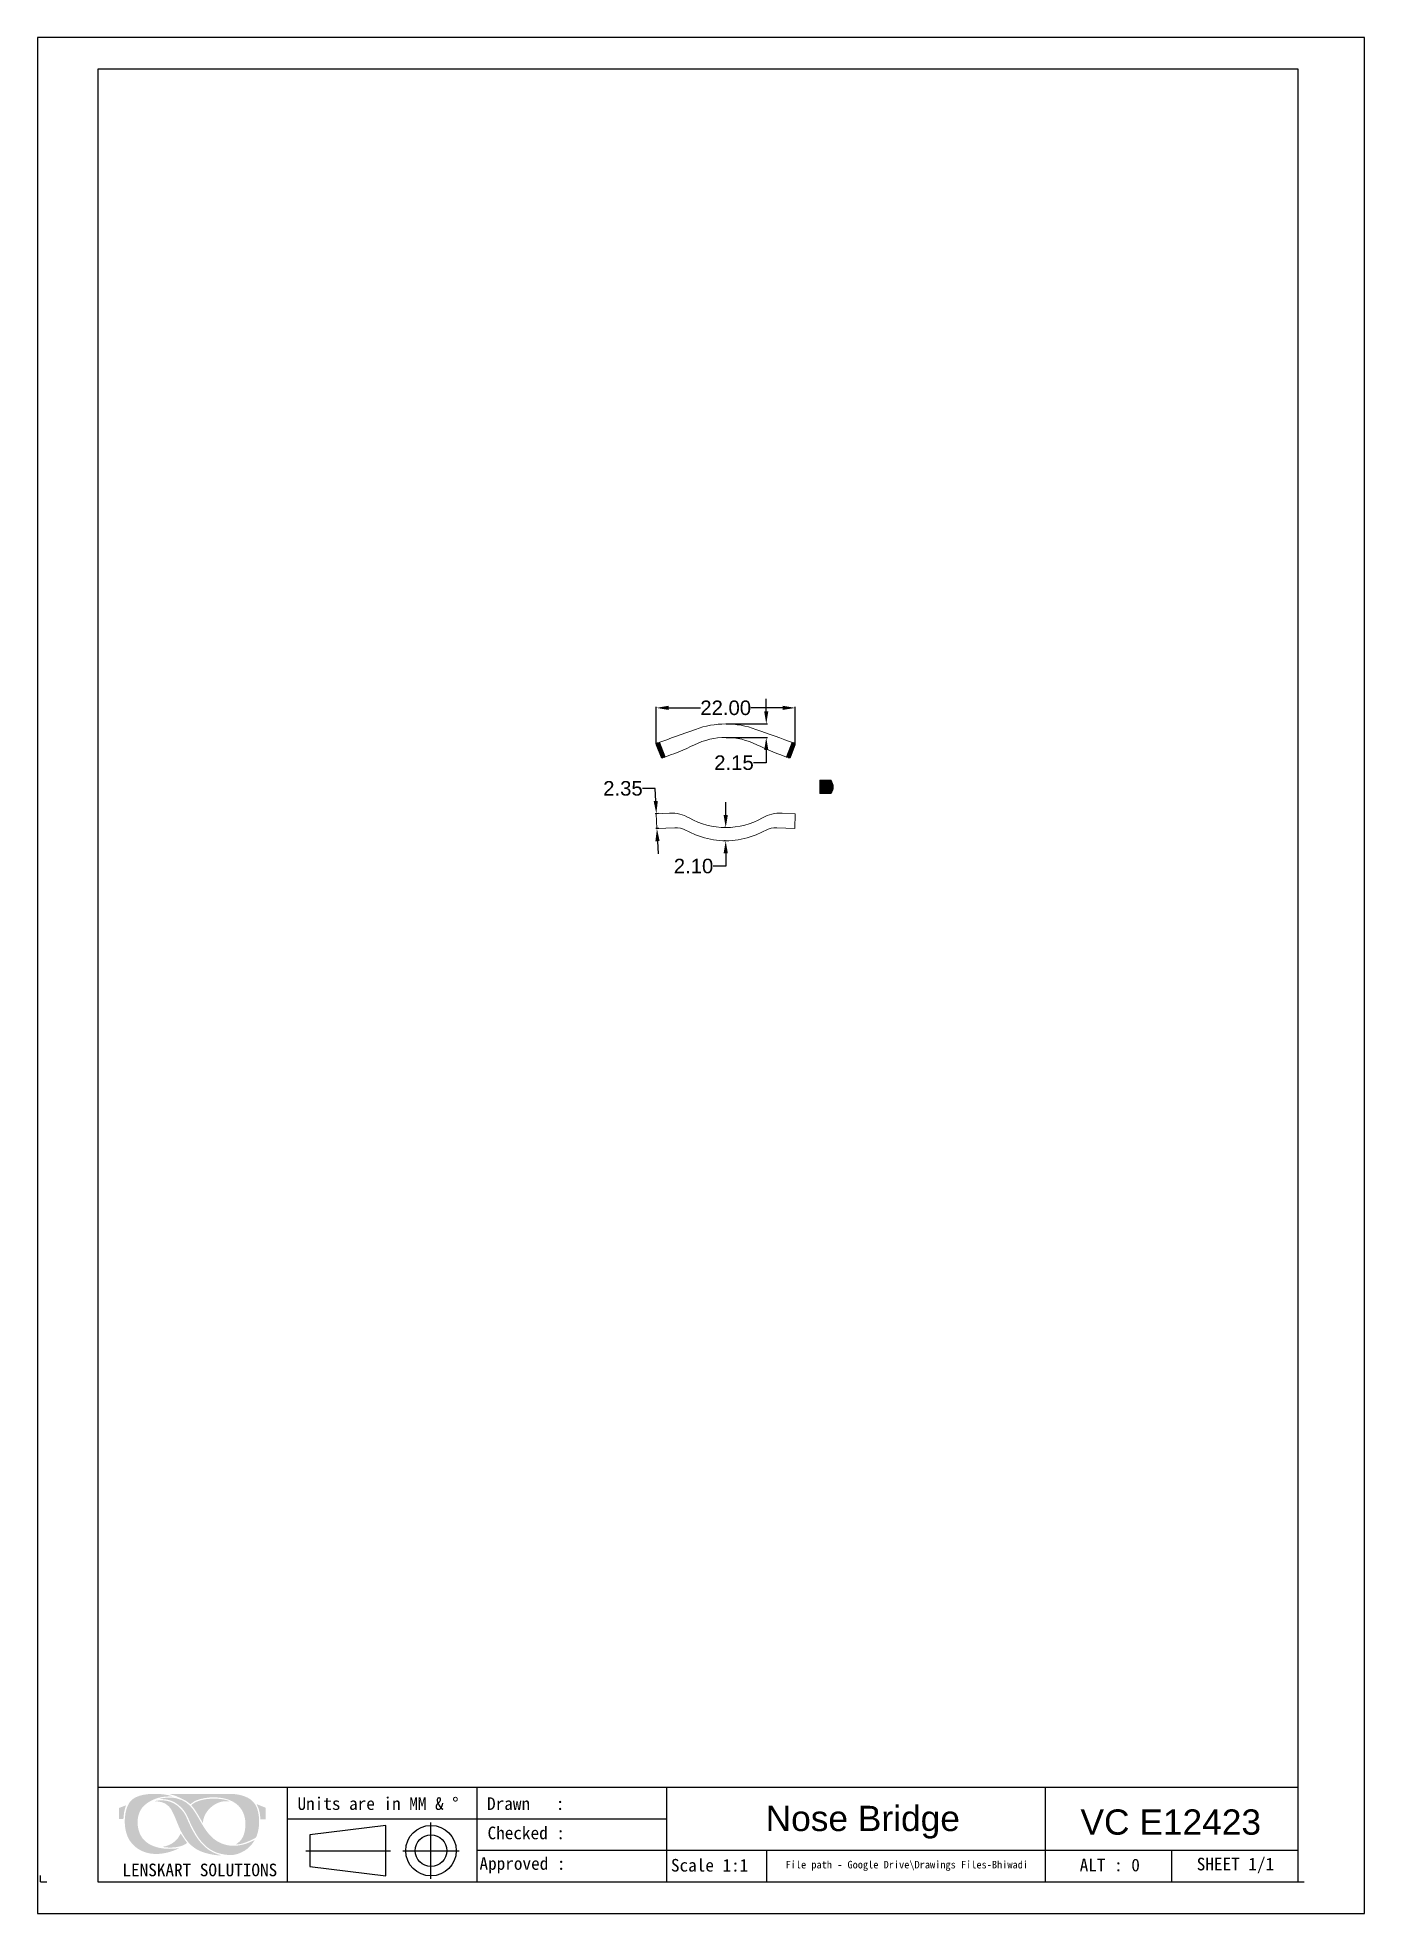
# Model space of a CAD drawing. Header units: millimetres. Extents: x 2003 to 2213, y 1352 to 1649.
import ezdxf

# ---------------------------------------------------------------- set-up
doc = ezdxf.new("R2010")
doc.units = ezdxf.units.MM
doc.layers.add('2', color=1, linetype='Continuous')
doc.layers.add('图框-线条', color=7, linetype='Continuous')
doc.layers.add('绘图层', color=7, linetype='Continuous', lineweight=15)
doc.styles.get("Standard").update_dxf_attribs({"font": 'arial.ttf'})
doc.styles.add('宋体', font='SimSun.ttf')
doc.dimstyles.new('Standard$0', dxfattribs={"dimtxt": 2.3, "dimasz": 2, "dimexe": 1, "dimexo": 1, "dimgap": 1, "dimtad": 0, "dimtih": 1, "dimtoh": 1, "dimdec": 1, "dimzin": 0, "dimdsep": 46, "dimtxsty": 'Standard', "dimcen": 0, "dimclrd": 4, "dimclre": 4, "dimclrt": 4, "dimadec": 1, "dimazin": 0, "dimtfac": 1, "dimtdec": 1, "dimtofl": 0, "dimtmove": 0, "dimatfit": 0, "dimfxl": 1, "dimtolj": 1, "dimtzin": 0, "dimarcsym": 0})

# ---------------------------------------------------------------- blocks, each defined once
blk = doc.blocks.new('*D6')
at = {"color": 0, "lineweight": -2, "transparency": 16777216}
for p, q in [((2112.04, 1526.33), (2112.04, 1528.33)), ((2111.98, 1524.33), (2111.86, 1524.33)), ((2111.98, 1522.23), (2111.86, 1522.23)), ((2112.04, 1518.23), (2110.04, 1518.23)), ((2112.04, 1520.23), (2112.04, 1518.23))]:
    blk.add_line(p, q, dxfattribs=at)
at = {"color": 0, "transparency": 16777216}
for points in [[(2111.71, 1526.33), (2112.38, 1526.33), (2112.04, 1524.33)], [(2111.71, 1520.23), (2112.38, 1520.23), (2112.04, 1522.23)]]:
    blk.add_solid(points, dxfattribs=at)
at = {"layer": 'Defpoints', "color": 0, "transparency": 16777216}
for p in [(2112.04, 1524.33), (2112.04, 1522.23), (2112.04, 1522.23)]:
    blk.add_point(p, dxfattribs=at)
at = {"color": 0, "lineweight": 9, "transparency": 16777216, "insert": (2106.95, 1518.23), "char_height": 2.3, "attachment_point": 5}
blk.add_mtext('\\A1;2.10', dxfattribs=at)
blk = doc.blocks.new('*D7')
at = {"color": 0, "lineweight": -2, "transparency": 16777216}
for p, q in [((2100.88, 1530.53), (2098.88, 1530.53)), ((2100.97, 1528.53), (2100.88, 1530.53)), ((2101.38, 1526.54), (2100.88, 1526.52)), ((2101.48, 1524.2), (2100.98, 1524.17)), ((2101.24, 1522.18), (2101.33, 1520.18))]:
    blk.add_line(p, q, dxfattribs=at)
at = {"color": 0, "transparency": 16777216}
for points in [[(2101.3, 1528.54), (2100.64, 1528.51), (2101.06, 1526.53)], [(2101.58, 1522.2), (2100.91, 1522.17), (2101.16, 1524.18)]]:
    blk.add_solid(points, dxfattribs=at)
at = {"layer": 'Defpoints', "color": 0, "transparency": 16777216}
for p in [(2101.06, 1526.53), (2101.44, 1526.55), (2101.54, 1524.2)]:
    blk.add_point(p, dxfattribs=at)
at = {"color": 0, "lineweight": 9, "transparency": 16777216, "insert": (2095.78, 1530.53), "char_height": 2.3, "attachment_point": 5}
blk.add_mtext('\\A1;2.35', dxfattribs=at)
blk = doc.blocks.new('*D8')
at = {"color": 0, "lineweight": -2, "transparency": 16777216}
for p, q in [((2118.46, 1542.74), (2118.46, 1544.74)), ((2112.11, 1540.74), (2118.64, 1540.74)), ((2112.11, 1538.59), (2118.64, 1538.59)), ((2118.46, 1536.59), (2118.46, 1534.59)), ((2118.46, 1534.59), (2116.46, 1534.59))]:
    blk.add_line(p, q, dxfattribs=at)
at = {"color": 0, "transparency": 16777216}
for points in [[(2118.13, 1542.74), (2118.79, 1542.74), (2118.46, 1540.74)], [(2118.13, 1536.59), (2118.79, 1536.59), (2118.46, 1538.59)]]:
    blk.add_solid(points, dxfattribs=at)
at = {"layer": 'Defpoints', "color": 0, "transparency": 16777216}
for p in [(2112.04, 1540.74), (2112.04, 1538.59), (2118.46, 1538.59)]:
    blk.add_point(p, dxfattribs=at)
at = {"color": 0, "lineweight": 9, "transparency": 16777216, "insert": (2113.35, 1534.59), "char_height": 2.3, "attachment_point": 5}
blk.add_mtext('\\A1;2.15', dxfattribs=at)
blk = doc.blocks.new('*D5')
at = {"color": 0, "lineweight": -2, "transparency": 16777216}
for p, q in [((2101.04, 1537.59), (2101.04, 1543.46)), ((2103.04, 1543.28), (2108.06, 1543.28)), ((2121.04, 1543.28), (2116.03, 1543.28)), ((2123.04, 1537.59), (2123.04, 1543.46))]:
    blk.add_line(p, q, dxfattribs=at)
at = {"color": 0, "transparency": 16777216}
for points in [[(2103.04, 1543.62), (2103.04, 1542.95), (2101.04, 1543.28)], [(2121.04, 1543.62), (2121.04, 1542.95), (2123.04, 1543.28)]]:
    blk.add_solid(points, dxfattribs=at)
at = {"layer": 'Defpoints', "color": 0, "transparency": 16777216}
for p in [(2123.04, 1543.28), (2101.04, 1537.53), (2123.04, 1537.53)]:
    blk.add_point(p, dxfattribs=at)
at = {"color": 0, "lineweight": 9, "transparency": 16777216, "insert": (2112.04, 1543.28), "char_height": 2.3, "attachment_point": 5}
blk.add_mtext('\\A1;22.00', dxfattribs=at)

msp = doc.modelspace()

# ---------------------------------------------------------------- hatches: boundary and pattern name
at = {"lineweight": 9}
h = msp.add_hatch(dxfattribs=at)
h.set_pattern_fill('ANSI31', color=1, scale=0.05, angle=90, style=0)
h.set_pattern_definition([(45, (3252.53125, 791.03678), (0.112253202, -0.112253202), [])])
h.paths.add_polyline_path([(2101.83, 1535.453, 0.4074189), (2102.084, 1535.337, 0.0019823), (2102.464, 1535.475), (2101.536, 1537.883, -0.0007368), (2101.166, 1537.764, 0.431157), (2101.04, 1537.501)])
h = msp.add_hatch(dxfattribs=at)
h.set_pattern_fill('ANSI31', color=1, scale=0.05, angle=90, style=0)
h.set_pattern_definition([(135, (971.55557, 791.03678), (-0.112253202, -0.112253202), [])])
h.paths.add_polyline_path([(2122.257, 1535.453, -0.4074189), (2122.003, 1535.337, -0.0019823), (2121.623, 1535.475), (2122.551, 1537.883, 0.0007368), (2122.921, 1537.764, -0.431157), (2123.047, 1537.501)])
at = {"layer": '2', "lineweight": 9}
h = msp.add_hatch(dxfattribs=at)
h.set_pattern_fill('ANSI31', color=1, style=0)
h.set_pattern_definition([(45, (-244.81996, 3415.53893), (-0.0883883476, 0.0883883476), [])])
edge = h.paths.add_edge_path()
edge.add_arc((2127.48, 1530.765), 1.578, 318.29108, 401.70892)
edge.add_line((2128.658, 1531.815), (2126.958, 1531.815))
edge.add_line((2126.958, 1531.815), (2126.958, 1529.715))
edge.add_line((2126.958, 1529.715), (2128.658, 1529.715))
at = {"layer": '图框-线条', "lineweight": 0, "ltscale": 0.1}
h = msp.add_hatch(color=252, dxfattribs=at)
edge = h.paths.add_edge_path()
edge.add_spline(control_points=[(2016.007, 1369.108), (2016.007, 1369.108), (2016.005, 1367.395), (2016.005, 1367.395), (2016.005, 1367.395), (2016.005, 1367.395), (2016.718, 1367.395), (2016.718, 1367.395), (2016.718, 1367.395), (2016.771, 1367.795), (2016.777, 1368.145), (2016.856, 1368.544), (2016.856, 1368.544), (2016.924, 1368.893), (2017.031, 1369.243), (2017.154, 1369.545), (2017.154, 1369.545), (2017.154, 1369.545), (2016.007, 1369.108), (2016.007, 1369.108)], knot_values=[0, 0, 0, 0, 0.1666667, 0.1666667, 0.1666667, 0.1666767, 0.3333333, 0.3333333, 0.3333333, 0.3333433, 0.5, 0.5, 0.5, 0.50001, 0.6666667, 0.6666667, 0.6666667, 0.6666767, 1, 1, 1, 1], degree=3, periodic=0)
edge = h.paths.add_edge_path()
edge.add_spline(control_points=[(2038.408, 1367.32), (2038.408, 1367.32), (2039.214, 1367.313), (2039.214, 1367.313), (2039.214, 1367.313), (2039.214, 1367.313), (2039.217, 1369.167), (2039.217, 1369.167), (2039.217, 1369.167), (2039.217, 1369.167), (2037.805, 1369.728), (2037.805, 1369.728), (2037.805, 1369.728), (2037.95, 1369.37), (2038.111, 1369.109), (2038.221, 1368.661), (2038.221, 1368.661), (2038.332, 1368.206), (2038.369, 1367.808), (2038.408, 1367.32)], knot_values=[0, 0, 0, 0, 0.1666667, 0.1666667, 0.1666667, 0.1666767, 0.3333333, 0.3333333, 0.3333333, 0.3333433, 0.5, 0.5, 0.5, 0.50001, 0.6666667, 0.6666667, 0.6666667, 0.6666767, 1, 1, 1, 1], degree=3, periodic=0)
edge = h.paths.add_edge_path(flags=17)
edge.add_spline(control_points=[(2022.925, 1362.976), (2023.057, 1362.869), (2023.881, 1362.854), (2024.024, 1362.85), (2024.024, 1362.85), (2024.902, 1362.823), (2026.225, 1363.036), (2026.8, 1363.592), (2026.8, 1363.592), (2026.748, 1363.673), (2026.716, 1363.707), (2026.66, 1363.775), (2026.66, 1363.775), (2026.66, 1363.775), (2025.791, 1365.064), (2025.791, 1365.064), (2025.791, 1365.064), (2025.58, 1364.804), (2025.488, 1364.31), (2024.686, 1363.694), (2024.686, 1363.694), (2024.213, 1363.33), (2023.654, 1363.076), (2022.925, 1362.976)], knot_values=[0, 0, 0, 0, 0.1428571, 0.1428571, 0.1428571, 0.1428671, 0.2857143, 0.2857143, 0.2857143, 0.2857243, 0.4285714, 0.4285714, 0.4285714, 0.4285814, 0.5714286, 0.5714286, 0.5714286, 0.5714386, 0.7142857, 0.7142857, 0.7142857, 0.7142957, 1, 1, 1, 1], degree=3, periodic=0)
edge = h.paths.add_edge_path(flags=17)
edge.add_spline(control_points=[(2027.474, 1369.553), (2027.522, 1369.469), (2027.534, 1369.479), (2027.597, 1369.407), (2027.597, 1369.407), (2028.245, 1368.666), (2029.175, 1366.875), (2029.295, 1366.75), (2029.295, 1366.75), (2029.355, 1368.249), (2030.608, 1369.557), (2031.843, 1369.989), (2031.843, 1369.989), (2032.491, 1370.216), (2032.84, 1370.223), (2033.562, 1370.156), (2033.562, 1370.156), (2033.324, 1370.351), (2032.318, 1370.514), (2032.063, 1370.543), (2032.063, 1370.543), (2030.85, 1370.681), (2029.094, 1370.566), (2028.018, 1369.964), (2028.018, 1369.964), (2027.848, 1369.869), (2027.537, 1369.673), (2027.474, 1369.553)], knot_values=[0, 0, 0, 0, 0.125, 0.125, 0.125, 0.12501, 0.25, 0.25, 0.25, 0.25001, 0.375, 0.375, 0.375, 0.37501, 0.5, 0.5, 0.5, 0.50001, 0.625, 0.625, 0.625, 0.62501, 0.75, 0.75, 0.75, 0.75001, 1, 1, 1, 1], degree=3, periodic=0)
edge = h.paths.add_edge_path()
edge.add_spline(control_points=[(2026.893, 1367.2), (2026.487, 1368.117), (2026.36, 1368.371), (2025.721, 1369.06), (2025.721, 1369.06), (2024.846, 1370.004), (2023.501, 1370.473), (2022.174, 1370.293), (2022.174, 1370.293), (2022.087, 1370.282), (2022.011, 1370.27), (2021.926, 1370.254), (2021.926, 1370.254), (2021.926, 1370.254), (2021.693, 1370.182), (2021.693, 1370.182), (2021.693, 1370.182), (2022.461, 1370.145), (2023.058, 1370.033), (2023.567, 1369.649), (2023.567, 1369.649), (2024.072, 1369.267), (2024.267, 1368.964), (2024.591, 1368.3), (2024.591, 1368.3), (2025.12, 1367.217), (2025.479, 1366.006), (2026.07, 1365.005), (2026.07, 1365.005), (2026.701, 1363.937), (2027.312, 1363.156), (2028.376, 1362.537), (2028.376, 1362.537), (2029.23, 1362.039), (2031.02, 1361.569), (2032.21, 1361.617), (2032.21, 1361.617), (2032.078, 1361.682), (2031.892, 1361.707), (2031.735, 1361.755), (2031.735, 1361.755), (2029.524, 1362.429), (2028.247, 1364.305), (2027.273, 1366.365), (2027.273, 1366.365), (2027.141, 1366.643), (2027.019, 1366.915), (2026.893, 1367.2)], knot_values=[0, 0, 0, 0, 0.0769231, 0.0769231, 0.0769231, 0.0769331, 0.1538462, 0.1538462, 0.1538462, 0.1538562, 0.2307692, 0.2307692, 0.2307692, 0.2307792, 0.3076923, 0.3076923, 0.3076923, 0.3077023, 0.3846154, 0.3846154, 0.3846154, 0.3846254, 0.4615385, 0.4615385, 0.4615385, 0.4615485, 0.5384615, 0.5384615, 0.5384615, 0.5384715, 0.6153846, 0.6153846, 0.6153846, 0.6153946, 0.6923077, 0.6923077, 0.6923077, 0.6923177, 0.7692308, 0.7692308, 0.7692308, 0.7692408, 0.8461538, 0.8461538, 0.8461538, 0.8461638, 1, 1, 1, 1], degree=3, periodic=0)
edge = h.paths.add_edge_path()
edge.add_spline(control_points=[(2037.518, 1364.051), (2037.483, 1364.05), (2036.662, 1363.659), (2036.496, 1363.595), (2036.496, 1363.595), (2036.144, 1363.458), (2035.727, 1363.33), (2035.335, 1363.254), (2035.335, 1363.254), (2034.36, 1363.065), (2033.647, 1363.07), (2032.715, 1363.341), (2032.715, 1363.341), (2031.129, 1363.804), (2030.206, 1364.914), (2029.46, 1366.073), (2029.46, 1366.073), (2028.138, 1368.126), (2027.601, 1370.115), (2025.051, 1370.66), (2025.051, 1370.66), (2024.623, 1370.751), (2024.111, 1370.787), (2023.658, 1370.752), (2023.658, 1370.752), (2023.353, 1370.728), (2022.632, 1370.658), (2022.412, 1370.526), (2022.412, 1370.526), (2023.537, 1370.55), (2024.415, 1370.332), (2025.21, 1369.763), (2025.21, 1369.763), (2026.864, 1368.578), (2026.915, 1367.335), (2027.78, 1365.792), (2027.78, 1365.792), (2028.195, 1365.051), (2028.494, 1364.475), (2029.066, 1363.807), (2029.066, 1363.807), (2030.253, 1362.419), (2031.516, 1361.802), (2033.459, 1361.66), (2033.459, 1361.66), (2034.396, 1361.592), (2035.338, 1362.003), (2035.957, 1362.393), (2035.957, 1362.393), (2036.384, 1362.663), (2036.72, 1363), (2037.04, 1363.368), (2037.04, 1363.368), (2037.207, 1363.56), (2037.387, 1363.844), (2037.518, 1364.051)], knot_values=[0, 0, 0, 0, 0.0666667, 0.0666667, 0.0666667, 0.0666767, 0.1333333, 0.1333333, 0.1333333, 0.1333433, 0.2, 0.2, 0.2, 0.20001, 0.2666667, 0.2666667, 0.2666667, 0.2666767, 0.3333333, 0.3333333, 0.3333333, 0.3333433, 0.4, 0.4, 0.4, 0.40001, 0.4666667, 0.4666667, 0.4666667, 0.4666767, 0.5333333, 0.5333333, 0.5333333, 0.5333433, 0.6, 0.6, 0.6, 0.60001, 0.6666667, 0.6666667, 0.6666667, 0.6666767, 0.7333333, 0.7333333, 0.7333333, 0.7333433, 0.8, 0.8, 0.8, 0.80001, 0.8666667, 0.8666667, 0.8666667, 0.8666767, 1, 1, 1, 1], degree=3, periodic=0)
edge = h.paths.add_edge_path()
edge.add_spline(control_points=[(2027.321, 1369.712), (2027.881, 1370.147), (2028.044, 1370.287), (2028.863, 1370.516), (2028.863, 1370.516), (2030.733, 1371.039), (2033.146, 1370.901), (2034.613, 1369.75), (2034.613, 1369.75), (2035.416, 1369.12), (2036.071, 1368.015), (2036.033, 1366.467), (2036.033, 1366.467), (2036.005, 1365.324), (2035.726, 1364.217), (2034.819, 1363.558), (2034.819, 1363.558), (2034.759, 1363.515), (2034.512, 1363.361), (2034.455, 1363.342), (2034.455, 1363.342), (2035.344, 1363.287), (2036.739, 1363.891), (2037.473, 1364.307), (2037.473, 1364.307), (2037.75, 1364.464), (2037.722, 1364.437), (2037.84, 1364.757), (2037.84, 1364.757), (2038.305, 1366.02), (2038.32, 1367.769), (2037.896, 1368.997), (2037.896, 1368.997), (2037.701, 1369.561), (2037.487, 1369.856), (2037.119, 1370.225), (2037.119, 1370.225), (2036.359, 1370.986), (2034.849, 1371.34), (2033.757, 1371.34), (2033.757, 1371.34), (2030.532, 1371.338), (2027.223, 1371.375), (2024.018, 1371.339), (2024.018, 1371.339), (2024.251, 1371.236), (2024.667, 1371.141), (2024.935, 1371.044), (2024.935, 1371.044), (2025.207, 1370.945), (2026.388, 1370.389), (2026.619, 1370.249), (2026.619, 1370.249), (2026.94, 1370.055), (2027.261, 1369.746), (2027.321, 1369.712)], knot_values=[0, 0, 0, 0, 0.0666667, 0.0666667, 0.0666667, 0.0666767, 0.1333333, 0.1333333, 0.1333333, 0.1333433, 0.2, 0.2, 0.2, 0.20001, 0.2666667, 0.2666667, 0.2666667, 0.2666767, 0.3333333, 0.3333333, 0.3333333, 0.3333433, 0.4, 0.4, 0.4, 0.40001, 0.4666667, 0.4666667, 0.4666667, 0.4666767, 0.5333333, 0.5333333, 0.5333333, 0.5333433, 0.6, 0.6, 0.6, 0.60001, 0.6666667, 0.6666667, 0.6666667, 0.6666767, 0.7333333, 0.7333333, 0.7333333, 0.7333433, 0.8, 0.8, 0.8, 0.80001, 0.8666667, 0.8666667, 0.8666667, 0.8666767, 1, 1, 1, 1], degree=3, periodic=0)
edge = h.paths.add_edge_path()
edge.add_spline(control_points=[(2025.539, 1362.76), (2025.401, 1362.766), (2025.137, 1362.706), (2024.975, 1362.691), (2024.975, 1362.691), (2022.405, 1362.451), (2019.368, 1363.128), (2019.001, 1366.273), (2019.001, 1366.273), (2018.829, 1367.737), (2019.285, 1369.064), (2020.461, 1369.872), (2020.461, 1369.872), (2021.634, 1370.676), (2022.81, 1370.994), (2024.541, 1370.945), (2024.541, 1370.945), (2024.541, 1370.945), (2023.844, 1371.139), (2023.844, 1371.139), (2023.844, 1371.139), (2022.316, 1371.467), (2020.03, 1371.48), (2018.681, 1370.808), (2018.681, 1370.808), (2017.917, 1370.427), (2017.492, 1369.862), (2017.2, 1368.911), (2017.2, 1368.911), (2016.702, 1367.289), (2016.848, 1364.792), (2018.063, 1363.513), (2018.063, 1363.513), (2018.22, 1363.347), (2018.292, 1363.234), (2018.479, 1363.085), (2018.479, 1363.085), (2018.67, 1362.934), (2018.706, 1362.88), (2018.947, 1362.709), (2018.947, 1362.709), (2020.524, 1361.595), (2022.576, 1361.658), (2024.379, 1362.261), (2024.379, 1362.261), (2024.589, 1362.332), (2024.794, 1362.414), (2024.986, 1362.498), (2024.986, 1362.498), (2025.108, 1362.55), (2025.471, 1362.744), (2025.539, 1362.76)], knot_values=[0, 0, 0, 0, 0.0714286, 0.0714286, 0.0714286, 0.0714386, 0.1428571, 0.1428571, 0.1428571, 0.1428671, 0.2142857, 0.2142857, 0.2142857, 0.2142957, 0.2857143, 0.2857143, 0.2857143, 0.2857243, 0.3571429, 0.3571429, 0.3571429, 0.3571529, 0.4285714, 0.4285714, 0.4285714, 0.4285814, 0.5, 0.5, 0.5, 0.50001, 0.5714286, 0.5714286, 0.5714286, 0.5714386, 0.6428571, 0.6428571, 0.6428571, 0.6428671, 0.7142857, 0.7142857, 0.7142857, 0.7142957, 0.7857143, 0.7857143, 0.7857143, 0.7857243, 0.8571429, 0.8571429, 0.8571429, 0.8571529, 1, 1, 1, 1], degree=3, periodic=0)

# ---------------------------------------------------------------- linework, layer by layer
at = {"color": 0, "lineweight": 9}
for p, q in [((2101.057, 1537.457), (2101.813, 1535.498)), ((2101.55, 1537.846), (2102.45, 1535.512)), ((2122.536, 1537.846), (2121.637, 1535.512)), ((2123.03, 1537.457), (2122.274, 1535.498)), ((2126.958, 1531.815), (2128.658, 1531.815)), ((2126.958, 1529.715), (2126.958, 1531.815)), ((2128.658, 1529.715), (2126.958, 1529.715)), ((2101.056, 1526.528), (2103.157, 1526.62)), ((2123.06, 1526.528), (2120.959, 1526.62)), ((2101.056, 1526.528), (2101.158, 1524.181)), ((2101.158, 1524.181), (2103.97, 1524.303)), ((2122.958, 1524.181), (2120.145, 1524.303)), ((2123.06, 1526.528), (2122.958, 1524.181))]:
    msp.add_line(p, q, dxfattribs=at)
for p, q in [((2012.649, 1372.413), (2202.649, 1372.413)), ((2042.649, 1372.413), (2042.649, 1357.413)), ((2072.649, 1372.413), (2072.649, 1357.413)), ((2102.649, 1372.413), (2102.649, 1357.413)), ((2162.649, 1357.413), (2162.649, 1372.413)), ((2042.649, 1367.413), (2102.649, 1367.413)), ((2065.394, 1357.909), (2065.394, 1366.798)), ((2045.584, 1362.354), (2058.977, 1362.354)), ((2060.95, 1362.354), (2069.839, 1362.354)), ((2072.649, 1362.413), (2202.649, 1362.413)), ((2118.488, 1362.399), (2118.488, 1357.399)), ((2182.649, 1357.413), (2182.649, 1362.413)), ((2003.613, 1357.413), (2003.613, 1358.413)), ((2003.613, 1357.413), (2004.613, 1357.413)), ((2012.649, 1357.413), (2203.613, 1357.413))]:
    msp.add_line(p, q)
for points in [[(2003.131, 1352.413), (2213.131, 1352.413), (2213.131, 1649.413), (2003.131, 1649.413)], [(2046.244, 1359.854), (2058.244, 1358.354), (2058.244, 1366.354), (2046.244, 1364.854)]]:
    msp.add_lwpolyline(points, close=True)
msp.add_lwpolyline([(2202.649, 1357.413), (2202.649, 1644.413), (2012.649, 1644.413), (2012.649, 1357.413)])
for radius in [4, 2.5]:
    msp.add_circle((2065.394, 1362.354), radius)
for centre, radius, start, end in [((2013.214, 1794.415), 271.35, 288.91552, 290.27979), ((2112.043, 1527.37), 11.223, 90, 116.0732), ((2112.043, 1526.956), 13.784, 90, 110.27979), ((2112.043, 1526.956), 13.784, 69.72021, 90), ((2112.043, 1527.37), 11.223, 63.9268, 90), ((2210.872, 1794.415), 271.35, 249.72021, 251.08448), ((2088.878, 1574.712), 41.483, 288.48285, 296.0732), ((2135.209, 1574.712), 41.483, 243.9268, 251.51715), ((2127.48, 1530.765), 1.578, 318.29108, 41.70892), ((2103.409, 1520.825), 5.8, 60.40355, 92.48954), ((2120.707, 1520.825), 5.8, 87.51046, 119.59645), ((2104.122, 1520.806), 3.5, 61.88999, 92.48954), ((2113.098, 1537.608), 15.549, 241.88999, 251.60236), ((2112.106, 1536.137), 11.81, 240.40355, 269.80269), ((2112.01, 1536.137), 11.81, 270.19731, 299.59645), ((2111.018, 1537.608), 15.549, 288.39764, 298.11001), ((2119.993, 1520.806), 3.5, 87.51046, 118.11001), ((2112.058, 1534.482), 12.255, 251.60236, 270), ((2112.058, 1534.482), 12.255, 270, 288.39764)]:
    msp.add_arc(centre, radius, start, end, dxfattribs=at)
at = {"layer": '2', "color": 4, "lineweight": 9}
for centre, start, end in [((2101.244, 1537.529), 108.91552, 201.07698), ((2101.999, 1535.57), 201.07698, 288.53161), ((2122.088, 1535.57), 251.46839, 338.92302), ((2122.843, 1537.529), 338.92302, 71.08448)]:
    msp.add_arc(centre, 0.2, start, end, dxfattribs=at)

# ---------------------------------------------------------------- texts
at = {"char_height": 4, "width": 34.34827, "attachment_point": 5}
for s, insert in [('Nose Bridge ', (2133.735, 1366.86)), ('VC E12423', (2182.477, 1366.86))]:
    msp.add_mtext(s, dxfattribs=dict(at, insert=insert))
at = {"layer": '绘图层', "color": 7, "linetype": 'ByBlock', "lineweight": 9, "attachment_point": 5, "style": '宋体'}
for s, insert, char_height, width in [('\\pxql;{\\fNSimSun|b0|i0|c0|p49;Units are in MM & %%D}', (2059.543, 1369.793), 2, 30.54433), ('\\pxql;{\\fNSimSun|b0|i0|c0|p49;Drawn   : }', (2089.543, 1369.793), 2, 30.54433), ('\\pxql;{\\fNSimSun|b0|i0|c0|p49;Checked : }', (2085.802, 1365.147), 2, 22.90147), ('{\\fSimSun|b0|i0|c134|p2;LENSKART SOLUTIONS}', (2028.814, 1359.288), 2, 58.97445), ('\\pxql;{\\fNSimSun|b0|i0|c0|p49;Approved :}', (2084.526, 1360.041), 2, 22.90147), ('\\pxql;{\\fNSimSun|b0|i0|c0|p49;Scale 1:1}', (2114.824, 1360.028), 2, 22.90147), ('\\pxql;{\\fNSimSun|b0|i0|c0|p49;File path - Google Drive\\\\Drawings Files-Bhiwadi}', (2166.46, 1359.949), 1.2, 89.88999), ('{\\fNSimSun|b0|i0|c0|p49;ALT : 0}', (2172.826, 1360.069), 2, 17.27914), ('{\\fNSimSun|b0|i0|c0|p49;SHEET 1/1}', (2192.709, 1359.994), 2, 17.27914)]:
    msp.add_mtext(s, dxfattribs=dict(at, insert=insert, char_height=char_height, width=width))

# ---------------------------------------------------------------- dimensions: what is measured, and where the dimension line sits
at = {"color": 3, "lineweight": 9}
dim = msp.add_linear_dim(base=(2123.043, 1543.284), p1=(2101.044, 1537.529), p2=(2123.043, 1537.529), dimstyle='Standard$0', override={"dimasz": 2, "dimexe": 0.18, "dimexo": 0.0625, "dimgap": 0.09, "dimdec": 2, "dimtxsty": 'Standard', "dimcen": 0.09, "dimclrd": 0, "dimclre": 0, "dimclrt": 0, "dimtdec": 2, "dimatfit": 3, "dimfxl": 1.25, "dimarcsym": 0}, dxfattribs=at)
dim.commit()
dim.dimension.update_dxf_attribs({"geometry": '*D5', "text_midpoint": (2112.043, 1543.284)})
for p1, p2, distance, picture, middle in [((2112.043, 1540.74), (2112.043, 1538.593), 6.416, '*D8', (2113.354, 1534.593)), ((2101.543, 1524.198), (2101.441, 1526.546), 0.386, '*D7', (2095.777, 1530.525))]:
    dim = msp.add_aligned_dim(p1=p1, p2=p2, distance=distance, dimstyle='Standard$0', override={"dimasz": 2, "dimexe": 0.18, "dimexo": 0.0625, "dimgap": 0.09, "dimdec": 2, "dimtxsty": 'Standard', "dimcen": 0.09, "dimclrd": 0, "dimclre": 0, "dimclrt": 0, "dimtdec": 2, "dimatfit": 3, "dimfxl": 1.25, "dimarcsym": 0}, dxfattribs=at)
    dim.commit()
    dim.dimension.update_dxf_attribs({"geometry": picture, "text_midpoint": middle})
dim = msp.add_linear_dim(base=(2112.043, 1522.228), p1=(2112.043, 1524.328), p2=(2112.043, 1522.228), angle=90, dimstyle='Standard$0', override={"dimasz": 2, "dimexe": 0.18, "dimexo": 0.0625, "dimgap": 0.09, "dimdec": 2, "dimtxsty": 'Standard', "dimcen": 0.09, "dimclrd": 0, "dimclre": 0, "dimclrt": 0, "dimtdec": 2, "dimatfit": 3, "dimfxl": 1.25, "dimarcsym": 0}, dxfattribs=at)
dim.commit()
dim.dimension.update_dxf_attribs({"geometry": '*D6', "text_midpoint": (2106.951, 1518.228)})

doc.saveas('drawing.dxf')
